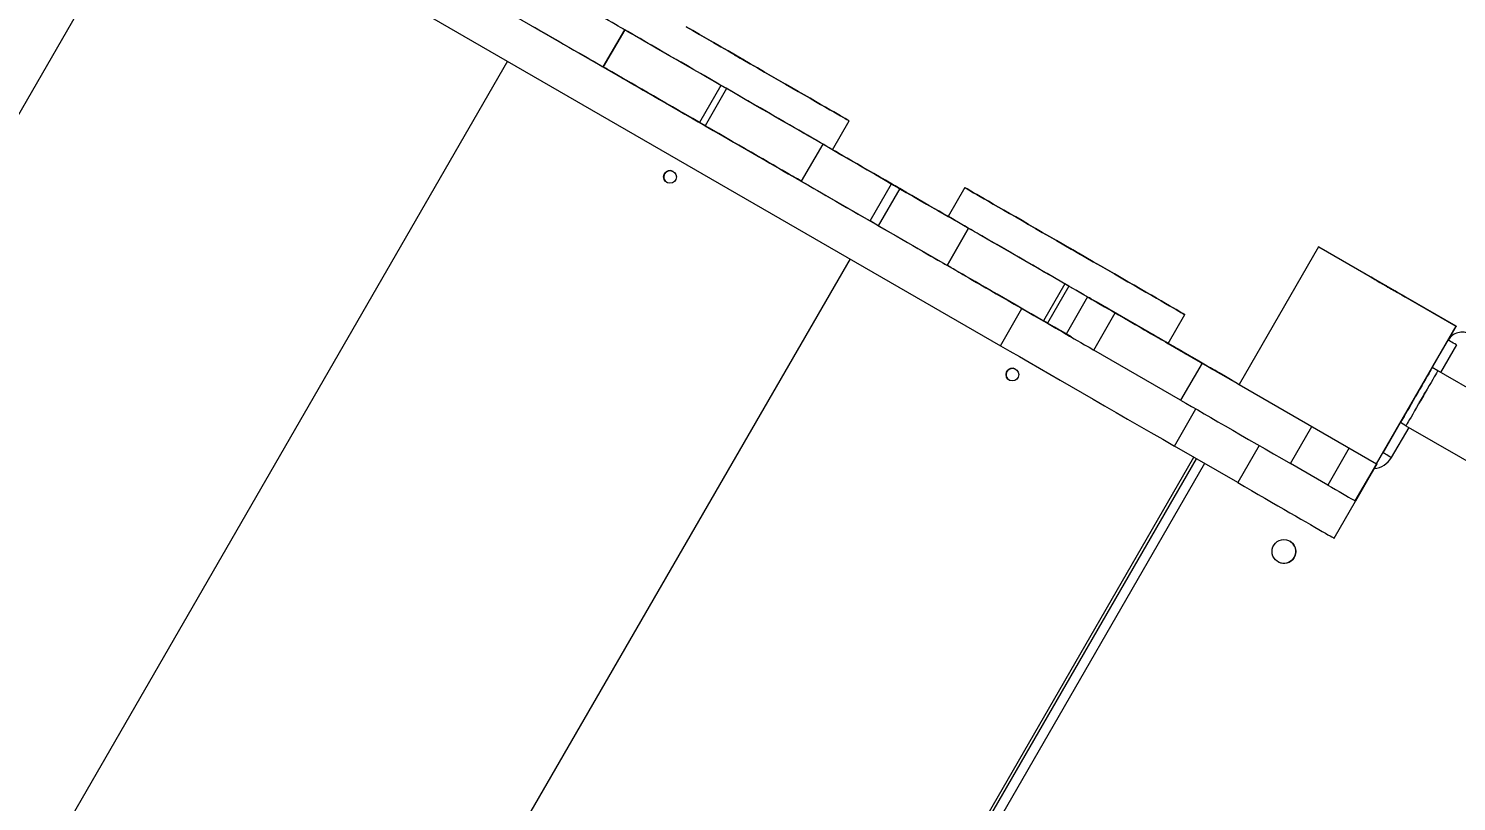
# Model space of a CAD drawing. Header units: millimetres. Extents: x -6431 to 4834, y -6422 to 4807.
# Drawn here: x -862 to 37, y 2329 to 2816 of the extents above; entities that cross this region are included whole.
import ezdxf

# ---------------------------------------------------------------- set-up
doc = ezdxf.new("R2010")
doc.units = ezdxf.units.MM
doc.layers.add('DIKOM_ОБЪЕКТ', color=7, linetype='Continuous')
doc.layers.add('DIKOM_РАЗМЕР_ОБЪЕКТА', color=7, linetype='Continuous')
doc.styles.add('style1', font='arial.ttf', dxfattribs={"width": 0.8})
doc.dimstyles.new('1-50', dxfattribs={"dimtxt": 300, "dimasz": 200, "dimexe": 100, "dimexo": 0, "dimgap": 100, "dimtad": 0, "dimdec": 0, "dimtxsty": 'style1', "dimcen": 0, "dimclrd": 7, "dimclre": 7, "dimadec": 1, "dimazin": 2, "dimtfac": 1, "dimtdec": 0, "dimtmove": 1, "dimatfit": 3, "dimfxl": 0, "dimlwd": 25, "dimlwe": 18, "dimarcsym": 0})

# ---------------------------------------------------------------- blocks, each defined once
blk = doc.blocks.new('*D14')
at = {"layer": 'Defpoints', "color": 0, "transparency": 16777216}
for p in [(-4591.6, 3116.88), (-1009.02, 3116.88), (-855.67, -3383.04)]:
    blk.add_point(p, dxfattribs=at)
at = {"layer": 'DIKOM_РАЗМЕР_ОБЪЕКТА', "color": 7, "lineweight": 18, "transparency": 16777216}
for p, q in [((-1009.02, 3116.88), (-4691.6, 3116.88)), ((-855.67, -3383.04), (-4691.6, -3383.04))]:
    blk.add_line(p, q, dxfattribs=at)
at = {"layer": 'DIKOM_РАЗМЕР_ОБЪЕКТА', "color": 7, "lineweight": 25, "transparency": 16777216}
for p, q in [((-4591.6, 2916.88), (-4591.6, 1246.23)), ((-4591.6, -3183.04), (-4591.6, 329.02))]:
    blk.add_line(p, q, dxfattribs=at)
at = {"layer": 'DIKOM_РАЗМЕР_ОБЪЕКТА', "color": 7, "transparency": 16777216}
for points in [[(-4624.93, 2916.88), (-4558.27, 2916.88), (-4591.6, 3116.88)], [(-4624.93, -3183.04), (-4558.27, -3183.04), (-4591.6, -3383.04)]]:
    blk.add_solid(points, dxfattribs=at)
at = {"layer": 'DIKOM_РАЗМЕР_ОБЪЕКТА', "color": 0, "transparency": 16777216, "insert": (-4591.6, 787.62), "char_height": 300, "attachment_point": 5, "rotation": 90, "style": 'style1'}
blk.add_mtext('6500', dxfattribs=at)

msp = doc.modelspace()

# ---------------------------------------------------------------- linework, layer by layer
at = {"layer": 'DIKOM_ОБЪЕКТ', "color": 7, "linetype": 'Continuous', "lineweight": 15}
for p, q in [((-236.72, 2639.82), (-841.21, 2988.82)), ((-854.71, 2965.44), (-250.22, 2616.43)), ((-777.09, 2920.62), (-1073.09, 2407.94)), ((-500.35, 2792.03), (-486.85, 2815.41)), ((-486.85, 2815.41), (-500.35, 2792.03)), ((-486.85, 2815.41), (-486.85, 2815.41)), ((-560.6, 2795.63), (-856.6, 2282.94)), ((-500.35, 2792.03), (-500.35, 2792.03)), ((-493.42, 2788.02), (-493.43, 2788.03)), ((-493.42, 2788.02), (-493.42, 2788.02)), ((-426.23, 2780.41), (-439.73, 2757.02)), ((-422.76, 2778.41), (-426.23, 2780.41)), ((-422.76, 2778.41), (-436.26, 2755.02)), ((-436.26, 2755.02), (-439.73, 2757.02)), ((-436.28, 2755.03), (-431.09, 2752.03)), ((-356.07, 2739.9), (-345.57, 2758.09)), ((-362.16, 2743.42), (-375.66, 2720.03)), ((-362.16, 2743.42), (-362.15, 2743.41)), ((-356.07, 2739.9), (-355.44, 2739.54)), ((-356.06, 2739.9), (-356.07, 2739.9)), ((-356.06, 2739.9), (-356.07, 2739.9)), ((-356.06, 2739.9), (-356.06, 2739.9)), ((-350.87, 2736.9), (-350.87, 2736.9)), ((-332.36, 2695.03), (-318.86, 2718.42)), ((-313.67, 2715.42), (-318.86, 2718.42)), ((-272.65, 2715.99), (-283.15, 2697.8)), ((-313.67, 2715.42), (-327.17, 2692.03)), ((-284.19, 2698.4), (-284.2, 2698.4)), ((-327.17, 2692.03), (-332.36, 2695.03)), ((-283.86, 2667.03), (-270.36, 2690.42)), ((-270.36, 2690.42), (-283.86, 2667.03)), ((-270.36, 2690.42), (-270.36, 2690.42)), ((-344.97, 2671.14), (-640.97, 2158.45)), ((-49.94, 2678.63), (-99.94, 2592.02)), ((36.66, 2628.63), (-49.94, 2678.63)), ((-49.94, 2678.63), (-49.83, 2678.56)), ((36.77, 2628.56), (-49.83, 2678.56)), ((-283.86, 2667.03), (-283.86, 2667.03)), ((-277.8, 2663.53), (-277.8, 2663.53)), ((-277.79, 2663.53), (-277.79, 2663.53)), ((-209.74, 2655.41), (-223.24, 2632.03)), ((-207.14, 2653.91), (-220.64, 2630.53)), ((-207.14, 2653.91), (-209.74, 2655.41)), ((-195.43, 2647.16), (-208.93, 2623.77)), ((-250.22, 2616.43), (-236.72, 2639.82)), ((-191.46, 2613.69), (-177.96, 2637.07)), ((-123.32, 2605.52), (-177.96, 2637.07)), ((-144.59, 2617.8), (-134.09, 2635.99)), ((-220.64, 2630.53), (-223.24, 2632.03)), ((-220.65, 2630.54), (-215.45, 2627.54)), ((-13.34, 2542.02), (36.66, 2628.63)), ((32.37, 2620.94), (36.77, 2628.56)), ((36.66, 2628.63), (36.77, 2628.56)), ((-146.52, 2618.92), (-146.52, 2618.92)), ((-146.52, 2618.92), (-146.52, 2618.92)), ((-144.59, 2617.8), (-142.17, 2616.4)), ((-144.59, 2617.8), (-125.71, 2606.9)), ((-140.43, 2615.4), (-144.59, 2617.8)), ((21.71, 2602.62), (31.71, 2619.94)), ((36.91, 2616.94), (26.9, 2599.62)), ((-136.82, 2582.14), (-191.46, 2613.69)), ((-140.44, 2615.4), (-142.17, 2616.4)), ((-140.43, 2615.4), (-140.44, 2615.4)), ((-135.24, 2612.4), (-135.24, 2612.4)), ((-123.32, 2605.52), (-136.82, 2582.14)), ((-124.01, 2605.92), (-99.94, 2592.02)), ((306.58, 2438.15), (21.66, 2602.64)), ((25.13, 2600.64), (21.66, 2602.64)), ((21.67, 2602.64), (21.66, 2602.64)), ((25.13, 2600.64), (21.67, 2602.64)), ((25.13, 2600.64), (25.13, 2600.64)), ((-99.94, 2592.02), (-13.34, 2542.02)), ((-140.65, 2553.17), (-127.15, 2576.55)), ((-67.69, 2542.23), (-54.19, 2565.61)), ((-9.29, 2548.92), (1.71, 2567.98)), ((6.9, 2564.98), (-4.1, 2545.92)), ((5.13, 2566), (1.66, 2568)), ((5.13, 2566), (299.23, 2396.2)), ((5.13, 2566), (5.13, 2566)), ((-424.46, 2033.45), (-128.46, 2546.14)), ((-424.46, 2033.45), (-128.46, 2546.14)), ((-422.89, 2032.54), (-126.89, 2545.23)), ((-100.8, 2530.16), (-140.65, 2553.17)), ((-87.3, 2553.54), (-100.8, 2530.16)), ((-30.65, 2552.02), (-44.15, 2528.64)), ((-121.7, 2542.23), (-417.7, 2029.54)), ((-44.15, 2528.64), (-67.69, 2542.23)), ((-26.83, 2518.64), (-13.33, 2542.02)), ((-13.31, 2542), (-26.81, 2518.62)), ((-26.65, 2518.53), (-13.15, 2541.92)), ((-13.14, 2541.91), (-26.64, 2518.53)), ((-13.34, 2542.02), (-13.29, 2542)), ((-13.31, 2542), (-13.33, 2542.02)), ((-13.15, 2541.92), (-13.3, 2542)), ((-13.29, 2542), (-13.14, 2541.91)), ((-13.14, 2541.91), (-13.15, 2541.92)), ((-40.17, 2495.16), (-26.67, 2518.54)), ((-40.15, 2495.15), (-26.65, 2518.53)), ((-26.67, 2518.54), (-26.82, 2518.63)), ((-26.65, 2518.53), (-26.67, 2518.54)), ((-26.64, 2518.53), (-26.65, 2518.53)), ((-40.17, 2495.16), (-40.15, 2495.15)), ((-75.33, 2480.24), (-75.33, 2480.24))]:
    msp.add_line(p, q, dxfattribs=at)
at = {"layer": 'DIKOM_ОБЪЕКТ', "color": 7, "linetype": 'Continuous', "lineweight": 15, "flags": 128}
for points in [[(-486.85, 2815.41), (-487.02, 2815.5), (-487.51, 2815.79), (-488.33, 2816.26), (-489.47, 2816.92), (-490.91, 2817.75), (-492.66, 2818.76), (-494.69, 2819.93), (-496.99, 2821.26), (-499.54, 2822.73), (-502.33, 2824.34), (-505.32, 2826.07), (-508.51, 2827.91), (-511.86, 2829.84), (-515.35, 2831.86), (-518.95, 2833.94), (-522.64, 2836.07), (-526.39, 2838.23), (-530.16, 2840.41)], [(-543.66, 2817.03), (-539.89, 2814.85), (-536.14, 2812.69), (-532.45, 2810.56), (-528.85, 2808.48), (-525.36, 2806.46), (-522.01, 2804.53), (-518.82, 2802.69), (-515.83, 2800.96), (-513.04, 2799.35), (-510.49, 2797.88), (-508.19, 2796.55), (-506.16, 2795.38), (-504.41, 2794.37), (-502.97, 2793.53), (-501.83, 2792.88), (-501.01, 2792.41), (-500.52, 2792.12), (-500.35, 2792.03)], [(-356.07, 2739.9), (-356.07, 2739.9), (-356.23, 2739.99), (-356.69, 2740.26), (-357.46, 2740.7), (-358.54, 2741.32), (-359.91, 2742.12), (-361.57, 2743.08), (-363.52, 2744.2), (-365.75, 2745.49), (-368.24, 2746.93), (-370.99, 2748.51), (-373.98, 2750.24), (-377.2, 2752.1), (-380.63, 2754.08), (-384.26, 2756.18), (-388.08, 2758.38), (-392.06, 2760.68), (-396.2, 2763.07), (-400.46, 2765.53), (-404.83, 2768.05), (-409.3, 2770.63), (-413.84, 2773.25), (-418.43, 2775.9), (-423.05, 2778.57), (-427.68, 2781.24), (-432.3, 2783.91), (-436.88, 2786.56), (-441.42, 2789.18), (-445.89, 2791.76), (-450.26, 2794.28), (-454.52, 2796.74), (-458.66, 2799.13), (-462.64, 2801.43), (-466.46, 2803.63), (-470.09, 2805.73), (-473.52, 2807.71), (-476.74, 2809.57), (-479.73, 2811.3), (-482.48, 2812.88), (-484.97, 2814.32), (-487.19, 2815.6), (-489.14, 2816.73)], [(-426.23, 2780.41), (-430.55, 2782.9), (-434.86, 2785.39), (-439.11, 2787.85), (-443.31, 2790.27), (-447.41, 2792.64), (-451.41, 2794.94), (-455.28, 2797.18), (-459, 2799.33), (-462.56, 2801.38), (-465.93, 2803.33), (-469.1, 2805.15), (-472.04, 2806.86), (-474.76, 2808.43), (-477.23, 2809.85), (-479.44, 2811.13), (-481.37, 2812.24), (-483.03, 2813.2), (-484.4, 2813.99), (-485.47, 2814.61), (-486.24, 2815.05), (-486.7, 2815.32), (-486.85, 2815.41)], [(-448.15, 2817.31), (-444.01, 2814.92), (-439.75, 2812.46), (-435.38, 2809.94), (-430.91, 2807.36), (-426.37, 2804.74), (-421.79, 2802.09), (-417.17, 2799.42), (-412.54, 2796.75), (-407.92, 2794.08), (-403.33, 2791.43), (-398.79, 2788.81), (-394.32, 2786.23), (-389.95, 2783.71), (-385.69, 2781.25), (-381.56, 2778.86), (-377.57, 2776.56), (-373.76, 2774.36), (-370.12, 2772.26), (-366.69, 2770.28), (-363.47, 2768.42), (-360.48, 2766.69), (-357.73, 2765.11), (-355.24, 2763.67), (-353.02, 2762.39), (-351.07, 2761.26), (-349.41, 2760.3), (-348.03, 2759.51), (-346.96, 2758.89), (-346.19, 2758.45), (-345.73, 2758.18), (-345.57, 2758.09), (-345.73, 2758.18), (-346.19, 2758.45), (-346.96, 2758.89), (-348.04, 2759.51), (-349.41, 2760.3), (-351.07, 2761.26), (-353.02, 2762.39), (-355.25, 2763.67), (-357.74, 2765.11), (-360.49, 2766.7), (-363.48, 2768.42), (-366.7, 2770.28), (-370.13, 2772.27), (-373.76, 2774.36), (-377.58, 2776.57), (-381.56, 2778.87), (-385.7, 2781.25), (-389.96, 2783.71), (-394.33, 2786.24), (-398.8, 2788.82), (-403.34, 2791.44), (-407.93, 2794.09), (-412.55, 2796.75), (-417.18, 2799.43), (-421.8, 2802.1), (-426.38, 2804.74), (-430.92, 2807.36), (-435.39, 2809.94), (-439.76, 2812.47), (-444.02, 2814.93), (-448.16, 2817.31)], [(-418.32, 2800.09), (-418.17, 2800), (-417.72, 2799.74), (-417.02, 2799.34), (-416.12, 2798.82), (-415.11, 2798.24), (-414.08, 2797.64), (-413.12, 2797.09), (-412.32, 2796.62), (-411.73, 2796.29), (-411.43, 2796.11), (-411.43, 2796.11), (-411.73, 2796.29), (-412.32, 2796.62), (-413.12, 2797.09), (-414.09, 2797.64), (-415.12, 2798.24), (-416.12, 2798.82), (-417.02, 2799.34), (-417.72, 2799.74), (-418.17, 2800), (-418.32, 2800.09)], [(-439.73, 2757.02), (-444.05, 2759.52), (-448.36, 2762), (-452.61, 2764.46), (-456.81, 2766.88), (-460.91, 2769.25), (-464.91, 2771.56), (-468.78, 2773.8), (-472.5, 2775.95), (-476.06, 2778), (-479.43, 2779.94), (-482.6, 2781.77), (-485.54, 2783.47), (-488.26, 2785.04), (-490.73, 2786.47), (-492.94, 2787.74), (-494.87, 2788.86), (-496.53, 2789.82), (-497.9, 2790.61), (-498.97, 2791.22), (-499.74, 2791.67), (-500.2, 2791.94), (-500.35, 2792.03)], [(-493.43, 2788.03), (-493.28, 2787.94), (-492.8, 2787.66), (-492, 2787.2), (-490.9, 2786.56), (-489.49, 2785.75), (-487.78, 2784.76), (-485.78, 2783.61), (-483.51, 2782.3), (-480.97, 2780.83), (-478.18, 2779.22), (-475.16, 2777.48), (-471.92, 2775.61), (-468.48, 2773.62), (-464.86, 2771.53), (-461.08, 2769.35), (-457.16, 2767.09), (-453.13, 2764.76), (-449, 2762.38), (-444.8, 2759.95), (-440.55, 2757.5), (-436.28, 2755.03)], [(-362.15, 2743.41), (-362.3, 2743.5), (-362.76, 2743.76), (-363.53, 2744.21), (-364.6, 2744.82), (-365.97, 2745.61), (-367.62, 2746.57), (-369.56, 2747.69), (-371.77, 2748.96), (-374.24, 2750.39), (-376.95, 2751.95), (-379.9, 2753.66), (-383.07, 2755.49), (-386.44, 2757.43), (-389.99, 2759.48), (-393.71, 2761.63), (-397.58, 2763.87), (-401.58, 2766.17), (-405.68, 2768.54), (-409.88, 2770.97), (-414.14, 2773.42), (-418.44, 2775.91), (-422.76, 2778.41)], [(-375.66, 2720.03), (-375.8, 2720.11), (-376.26, 2720.38), (-377.03, 2720.82), (-378.1, 2721.44), (-379.47, 2722.23), (-381.12, 2723.19), (-383.06, 2724.31), (-385.27, 2725.58), (-387.74, 2727), (-390.45, 2728.57), (-393.4, 2730.27), (-396.57, 2732.1), (-399.94, 2734.05), (-403.49, 2736.1), (-407.21, 2738.25), (-411.08, 2740.48), (-415.08, 2742.79), (-419.18, 2745.16), (-423.38, 2747.58), (-427.64, 2750.04), (-431.94, 2752.53), (-436.26, 2755.02)], [(-431.09, 2752.03), (-426.81, 2749.57), (-422.57, 2747.11), (-418.37, 2744.69), (-414.24, 2742.31), (-410.2, 2739.98), (-406.28, 2737.71), (-402.51, 2735.53), (-398.89, 2733.44), (-395.45, 2731.46), (-392.21, 2729.59), (-389.18, 2727.84), (-386.4, 2726.23), (-383.86, 2724.77), (-381.58, 2723.45), (-379.59, 2722.3), (-377.88, 2721.31), (-376.46, 2720.5), (-375.66, 2720.03)], [(-318.86, 2718.42), (-322.64, 2720.6), (-326.38, 2722.76), (-330.07, 2724.89), (-333.67, 2726.97), (-337.16, 2728.98), (-340.51, 2730.92), (-343.7, 2732.76), (-346.7, 2734.49), (-349.48, 2736.09), (-352.03, 2737.57), (-354.33, 2738.9), (-356.36, 2740.07), (-358.11, 2741.07), (-359.55, 2741.91), (-360.69, 2742.56), (-361.5, 2743.04), (-362, 2743.32), (-362.16, 2743.42)], [(-350.87, 2736.9), (-351, 2736.97), (-351.39, 2737.2), (-352.03, 2737.57), (-352.89, 2738.07), (-353.94, 2738.67), (-355.14, 2739.36), (-356.07, 2739.9)], [(-356.03, 2739.88), (-355.14, 2739.37), (-353.95, 2738.67), (-352.9, 2738.07), (-352.03, 2737.57), (-351.39, 2737.2), (-351, 2736.97), (-350.87, 2736.9)], [(-355.44, 2739.54), (-350.07, 2736.44), (-344.72, 2733.35), (-339.4, 2730.28), (-334.15, 2727.25), (-328.99, 2724.26), (-323.92, 2721.34), (-318.97, 2718.48), (-314.17, 2715.71), (-309.52, 2713.03), (-305.06, 2710.45), (-300.78, 2707.98), (-296.72, 2705.63)], [(-375.66, 2720.03), (-375.5, 2719.94), (-375, 2719.65), (-374.19, 2719.18), (-373.05, 2718.53), (-371.61, 2717.69), (-369.86, 2716.68), (-367.83, 2715.51), (-365.53, 2714.19), (-362.98, 2712.71), (-360.2, 2711.1), (-357.2, 2709.37), (-354.01, 2707.53), (-350.66, 2705.6), (-347.17, 2703.59), (-343.57, 2701.51), (-339.88, 2699.38), (-336.14, 2697.21), (-332.36, 2695.03)], [(-319.72, 2718.92), (-319.57, 2718.83), (-319.12, 2718.57), (-318.42, 2718.16), (-317.53, 2717.65), (-316.52, 2717.06), (-315.49, 2716.47), (-314.53, 2715.92), (-313.72, 2715.45), (-313.14, 2715.11), (-312.84, 2714.94), (-312.84, 2714.94), (-313.14, 2715.11), (-313.72, 2715.45), (-314.53, 2715.92), (-315.49, 2716.47), (-316.52, 2717.06), (-317.53, 2717.65), (-318.42, 2718.16), (-319.12, 2718.57), (-319.57, 2718.83), (-319.72, 2718.92)], [(-315.79, 2716.64), (-315.64, 2716.56), (-315.19, 2716.3), (-314.49, 2715.89), (-313.59, 2715.38), (-312.59, 2714.79), (-311.56, 2714.2), (-310.6, 2713.64), (-309.79, 2713.18), (-309.21, 2712.84), (-308.9, 2712.67), (-308.9, 2712.67), (-309.21, 2712.84), (-309.79, 2713.18), (-310.6, 2713.64), (-311.56, 2714.2), (-312.59, 2714.79), (-313.59, 2715.38), (-314.49, 2715.89), (-315.19, 2716.3), (-315.64, 2716.56), (-315.79, 2716.64)], [(-272.65, 2715.99), (-272.49, 2715.9), (-272.03, 2715.63), (-271.26, 2715.18), (-270.19, 2714.56), (-268.81, 2713.77), (-267.15, 2712.81), (-265.2, 2711.68), (-262.98, 2710.4), (-260.48, 2708.96), (-257.74, 2707.38), (-254.75, 2705.65), (-251.53, 2703.79), (-248.09, 2701.81), (-244.46, 2699.71), (-240.64, 2697.51), (-236.66, 2695.21), (-232.53, 2692.82), (-228.26, 2690.36), (-223.89, 2687.83), (-219.42, 2685.26), (-214.89, 2682.64), (-210.3, 2679.99), (-205.68, 2677.32), (-201.05, 2674.65), (-196.43, 2671.98), (-191.84, 2669.33), (-187.3, 2666.71), (-182.84, 2664.13), (-178.46, 2661.61), (-174.2, 2659.15), (-170.07, 2656.76), (-166.08, 2654.46), (-162.27, 2652.26), (-158.63, 2650.16), (-155.2, 2648.18), (-151.98, 2646.32), (-148.99, 2644.59), (-146.25, 2643.01), (-143.75, 2641.57), (-141.53, 2640.28), (-139.58, 2639.16), (-137.92, 2638.2), (-136.55, 2637.41), (-135.47, 2636.79), (-134.7, 2636.34), (-134.24, 2636.07), (-134.09, 2635.99), (-134.24, 2636.07), (-134.7, 2636.34), (-135.47, 2636.79), (-136.55, 2637.41), (-137.92, 2638.2), (-139.58, 2639.16), (-141.53, 2640.29), (-143.76, 2641.57), (-146.25, 2643.01), (-149, 2644.6), (-151.99, 2646.32), (-155.21, 2648.18), (-158.64, 2650.16), (-162.27, 2652.26), (-166.09, 2654.46), (-170.08, 2656.76), (-174.21, 2659.15), (-178.47, 2661.61), (-182.85, 2664.14), (-187.31, 2666.72), (-191.85, 2669.33), (-196.44, 2671.98), (-201.06, 2674.65), (-205.69, 2677.32), (-210.31, 2679.99), (-214.9, 2682.64), (-219.43, 2685.26), (-223.9, 2687.84), (-228.27, 2690.36), (-232.54, 2692.83), (-236.67, 2695.21), (-240.65, 2697.51), (-244.47, 2699.71), (-248.1, 2701.81), (-251.54, 2703.79), (-254.75, 2705.65), (-257.74, 2707.38), (-260.49, 2708.96), (-262.98, 2710.4), (-265.21, 2711.69), (-267.15, 2712.81), (-268.82, 2713.77), (-270.19, 2714.56), (-271.26, 2715.18), (-272.03, 2715.63), (-272.5, 2715.9), (-272.65, 2715.99)], [(-270.36, 2690.42), (-270.53, 2690.51), (-271.02, 2690.8), (-271.84, 2691.27), (-272.97, 2691.92), (-274.42, 2692.76), (-276.16, 2693.77), (-278.19, 2694.94), (-280.49, 2696.27), (-283.05, 2697.74), (-285.83, 2699.35), (-288.83, 2701.08), (-292.02, 2702.92), (-295.37, 2704.85), (-298.86, 2706.87), (-302.46, 2708.95), (-306.15, 2711.08), (-309.89, 2713.24), (-313.67, 2715.42)], [(-296.72, 2705.63), (-289.78, 2701.63), (-283.15, 2697.8)], [(-284.2, 2698.4), (-284.06, 2698.33), (-283.67, 2698.1), (-283.15, 2697.8)], [(-283.15, 2697.8), (-283.67, 2698.1), (-284.06, 2698.33), (-284.19, 2698.4)], [(-144.59, 2617.8), (-144.59, 2617.8), (-144.74, 2617.89), (-145.2, 2618.16), (-145.97, 2618.6), (-147.05, 2619.22), (-148.42, 2620.01), (-150.08, 2620.97), (-152.03, 2622.1), (-154.26, 2623.38), (-156.75, 2624.82), (-159.5, 2626.41), (-162.49, 2628.13), (-165.71, 2629.99), (-169.14, 2631.98), (-172.77, 2634.07), (-176.59, 2636.28), (-180.58, 2638.58), (-184.71, 2640.96), (-188.97, 2643.43), (-193.35, 2645.95), (-197.81, 2648.53), (-202.35, 2651.15), (-206.94, 2653.8), (-211.56, 2656.46), (-216.19, 2659.14), (-220.81, 2661.81), (-225.4, 2664.45), (-229.93, 2667.07), (-234.4, 2669.65), (-238.77, 2672.18), (-243.04, 2674.64), (-247.17, 2677.02), (-251.15, 2679.32), (-254.97, 2681.53), (-258.6, 2683.63), (-262.04, 2685.61), (-265.25, 2687.47), (-268.24, 2689.19), (-270.99, 2690.78), (-273.48, 2692.22), (-275.71, 2693.5), (-277.65, 2694.63), (-279.32, 2695.59), (-280.69, 2696.38), (-281.76, 2697), (-282.53, 2697.44), (-283, 2697.71), (-283.15, 2697.8), (-283.15, 2697.8)], [(-327.17, 2692.03), (-323.39, 2689.86), (-319.65, 2687.69), (-315.96, 2685.56), (-312.36, 2683.48), (-308.87, 2681.47), (-305.52, 2679.53), (-302.33, 2677.69), (-299.33, 2675.96), (-296.55, 2674.36), (-293.99, 2672.88), (-291.69, 2671.56), (-289.66, 2670.38), (-287.92, 2669.38), (-286.47, 2668.54), (-285.34, 2667.89), (-284.52, 2667.41), (-284.03, 2667.13), (-283.86, 2667.03)], [(-209.74, 2655.41), (-214.06, 2657.91), (-218.36, 2660.39), (-222.62, 2662.85), (-226.81, 2665.27), (-230.92, 2667.64), (-234.92, 2669.95), (-238.79, 2672.19), (-242.51, 2674.34), (-246.07, 2676.39), (-249.44, 2678.33), (-252.6, 2680.16), (-255.55, 2681.86), (-258.27, 2683.43), (-260.74, 2684.86), (-262.94, 2686.13), (-264.88, 2687.25), (-266.54, 2688.21), (-267.9, 2689), (-268.98, 2689.61), (-269.74, 2690.06), (-270.21, 2690.33), (-270.36, 2690.42)], [(-206.83, 2677.99), (-206.68, 2677.9), (-206.23, 2677.64), (-205.53, 2677.23), (-204.63, 2676.72), (-203.63, 2676.13), (-202.6, 2675.54), (-201.64, 2674.99), (-200.83, 2674.52), (-200.25, 2674.18), (-199.94, 2674.01), (-199.94, 2674.01), (-200.25, 2674.18), (-200.83, 2674.52), (-201.64, 2674.99), (-202.6, 2675.54), (-203.63, 2676.13), (-204.63, 2676.72), (-205.53, 2677.23), (-206.23, 2677.64), (-206.68, 2677.9), (-206.83, 2677.99)], [(-223.24, 2632.03), (-227.56, 2634.53), (-231.86, 2637.01), (-236.12, 2639.47), (-240.31, 2641.89), (-244.42, 2644.26), (-248.42, 2646.57), (-252.29, 2648.8), (-256.01, 2650.95), (-259.57, 2653.01), (-262.94, 2654.95), (-266.1, 2656.78), (-269.05, 2658.48), (-271.77, 2660.05), (-274.24, 2661.48), (-276.44, 2662.75), (-278.38, 2663.87), (-280.04, 2664.82), (-281.4, 2665.61), (-282.48, 2666.23), (-283.24, 2666.68), (-283.71, 2666.94), (-283.86, 2667.03)], [(-277.8, 2663.53), (-277.64, 2663.44), (-277.16, 2663.17), (-276.37, 2662.71), (-275.26, 2662.07), (-273.85, 2661.25), (-272.14, 2660.27), (-270.15, 2659.11), (-267.87, 2657.8), (-265.34, 2656.34), (-262.55, 2654.73), (-259.53, 2652.98), (-256.29, 2651.11), (-252.85, 2649.13), (-249.23, 2647.04), (-245.45, 2644.85), (-241.53, 2642.59), (-237.5, 2640.26), (-233.37, 2637.88), (-229.17, 2635.46), (-224.92, 2633), (-220.65, 2630.54)], [(-146.52, 2618.92), (-146.67, 2619), (-147.14, 2619.27), (-147.9, 2619.71), (-148.97, 2620.33), (-150.34, 2621.12), (-152, 2622.08), (-153.93, 2623.2), (-156.14, 2624.47), (-158.61, 2625.89), (-161.32, 2627.46), (-164.27, 2629.16), (-167.44, 2630.99), (-170.81, 2632.94), (-174.36, 2634.99), (-178.08, 2637.14), (-181.95, 2639.37), (-185.95, 2641.68), (-190.06, 2644.05), (-194.25, 2646.47), (-198.51, 2648.93), (-202.81, 2651.42), (-207.14, 2653.91)], [(-18.28, 2660.35), (-18.12, 2660.25), (-17.65, 2659.98), (-16.87, 2659.53), (-15.82, 2658.92), (-14.51, 2658.17), (-12.98, 2657.29), (-11.29, 2656.31), (-9.46, 2655.25), (-7.56, 2654.15), (-5.62, 2653.04), (-3.72, 2651.94), (-1.89, 2650.89), (-0.2, 2649.91), (1.33, 2649.03), (2.64, 2648.27), (3.69, 2647.66), (4.47, 2647.21), (4.94, 2646.94), (5.1, 2646.85), (4.94, 2646.94), (4.47, 2647.21), (3.69, 2647.66), (2.64, 2648.27), (1.33, 2649.02), (-0.19, 2649.9), (-1.89, 2650.89), (-3.72, 2651.94), (-5.62, 2653.04), (-7.55, 2654.15), (-9.46, 2655.25), (-11.28, 2656.31), (-12.98, 2657.29), (-14.51, 2658.17), (-15.81, 2658.92), (-16.87, 2659.53), (-17.65, 2659.98), (-18.12, 2660.25), (-18.28, 2660.35)], [(-10.86, 2656.07), (-10.7, 2655.97), (-10.23, 2655.7), (-9.49, 2655.27), (-8.52, 2654.72), (-7.41, 2654.07), (-6.24, 2653.4), (-5.08, 2652.73), (-4.04, 2652.12), (-3.17, 2651.63), (-2.56, 2651.27), (-2.24, 2651.09), (-2.24, 2651.09), (-2.56, 2651.27), (-3.17, 2651.63), (-4.04, 2652.12), (-5.08, 2652.73), (-6.24, 2653.39), (-7.41, 2654.07), (-8.52, 2654.72), (-9.49, 2655.27), (-10.23, 2655.7), (-10.7, 2655.97), (-10.86, 2656.07)], [(-177.96, 2637.07), (-180.98, 2638.81), (-183.73, 2640.4), (-186.21, 2641.83), (-188.41, 2643.1), (-190.32, 2644.2), (-191.94, 2645.14), (-193.25, 2645.89), (-194.26, 2646.48), (-194.96, 2646.88), (-195.35, 2647.11), (-195.42, 2647.15), (-195.18, 2647.01), (-194.63, 2646.69), (-193.77, 2646.19), (-192.6, 2645.52), (-191.13, 2644.67), (-189.36, 2643.65)], [(-189.36, 2643.65), (-184.62, 2640.91), (-180.17, 2638.34), (-176.01, 2635.94), (-172.15, 2633.71), (-168.58, 2631.65), (-165.31, 2629.77), (-162.35, 2628.05), (-159.68, 2626.51), (-157.31, 2625.15), (-155.25, 2623.95), (-153.49, 2622.94), (-152.04, 2622.1)], [(-205.2, 2621.62), (-205.73, 2621.92), (-212.26, 2625.69), (-218.64, 2629.38), (-224.85, 2632.96), (-230.88, 2636.44), (-236.72, 2639.82)], [(-208.93, 2623.77), (-212.01, 2625.55), (-216.31, 2628.03), (-220.64, 2630.53)], [(-215.45, 2627.54), (-211.18, 2625.07), (-208.93, 2623.77)], [(-160.26, 2626.85), (-160.11, 2626.76), (-159.66, 2626.5), (-158.96, 2626.1), (-158.07, 2625.58), (-157.06, 2625), (-156.03, 2624.41), (-155.07, 2623.85), (-154.26, 2623.38), (-153.68, 2623.05), (-153.38, 2622.87), (-153.38, 2622.87), (-153.68, 2623.05), (-154.26, 2623.38), (-155.07, 2623.85), (-156.03, 2624.41), (-157.06, 2625), (-158.07, 2625.58), (-158.96, 2626.1), (-159.66, 2626.5), (-160.11, 2626.76), (-160.26, 2626.85)], [(-208.93, 2623.77), (-208.85, 2623.72), (-208.46, 2623.5), (-207.76, 2623.09), (-206.75, 2622.51), (-205.44, 2621.75), (-203.82, 2620.82), (-201.91, 2619.72), (-199.71, 2618.45), (-197.23, 2617.01), (-194.48, 2615.43), (-191.46, 2613.69)], [(-152.04, 2622.1), (-151.73, 2621.92), (-151.13, 2621.58), (-150.25, 2621.07), (-149.14, 2620.43), (-147.82, 2619.67), (-146.35, 2618.82), (-144.78, 2617.91), (-143.15, 2616.97), (-141.54, 2616.04), (-139.99, 2615.15), (-138.57, 2614.32)], [(-124.01, 2605.92), (-126.72, 2607.49), (-129.4, 2609.03), (-131.99, 2610.53), (-134.47, 2611.96), (-136.8, 2613.3), (-138.94, 2614.54), (-140.86, 2615.65), (-142.54, 2616.62), (-143.95, 2617.43), (-145.06, 2618.07), (-145.87, 2618.54), (-146.36, 2618.82), (-146.52, 2618.92)], [(36.91, 2616.94), (35.89, 2617.52), (34.92, 2618.09), (34.02, 2618.6), (33.23, 2619.06), (32.58, 2619.43), (32.1, 2619.71), (31.81, 2619.88), (31.71, 2619.94)], [(-250.22, 2616.43), (-244.38, 2613.06), (-238.35, 2609.58), (-232.14, 2605.99), (-225.76, 2602.31), (-219.23, 2598.54), (-212.55, 2594.68), (-205.74, 2590.75), (-198.81, 2586.75), (-191.78, 2582.69), (-184.65, 2578.58), (-177.44, 2574.41), (-170.16, 2570.21), (-162.83, 2565.98), (-155.46, 2561.72), (-148.06, 2557.45), (-140.65, 2553.17)], [(-142.17, 2616.4), (-140.82, 2615.62), (-139.52, 2614.87), (-138.32, 2614.18), (-137.27, 2613.57), (-136.41, 2613.08), (-135.77, 2612.71), (-135.37, 2612.48), (-135.24, 2612.4)], [(-135.24, 2612.4), (-135.37, 2612.48), (-135.77, 2612.71), (-136.41, 2613.08), (-137.27, 2613.57), (-138.32, 2614.18), (-139.51, 2614.87), (-140.81, 2615.62), (-142.17, 2616.4)], [(-138.57, 2614.32), (-136.93, 2613.38), (-135.22, 2612.39), (-133.45, 2611.37), (-131.62, 2610.31), (-129.76, 2609.24), (-127.86, 2608.14), (-125.94, 2607.03), (-124.01, 2605.92)], [(-128.48, 2608.5), (-128.33, 2608.41), (-127.88, 2608.16), (-127.18, 2607.75), (-126.29, 2607.23), (-125.28, 2606.65), (-124.25, 2606.06), (-123.29, 2605.5), (-122.48, 2605.04), (-121.9, 2604.7), (-121.6, 2604.53), (-121.6, 2604.52), (-121.9, 2604.7), (-122.48, 2605.04), (-123.29, 2605.5), (-124.25, 2606.06), (-125.28, 2606.65), (-126.29, 2607.23), (-127.18, 2607.75), (-127.88, 2608.15), (-128.33, 2608.41), (-128.48, 2608.5)], [(-125.71, 2606.9), (-122.8, 2605.22), (-119.92, 2603.56), (-117.12, 2601.94), (-114.43, 2600.39), (-111.88, 2598.92), (-109.51, 2597.55), (-107.33, 2596.29), (-105.39, 2595.17), (-103.71, 2594.2), (-102.3, 2593.38), (-101.18, 2592.74), (-100.38, 2592.28), (-99.94, 2592.03)], [(-99.94, 2592.02), (-104.25, 2594.51), (-108.5, 2596.97), (-112.55, 2599.3), (-116.38, 2601.52), (-119.98, 2603.59), (-123.32, 2605.52)], [(-118.54, 2602.76), (-118.39, 2602.67), (-117.94, 2602.42), (-117.24, 2602.01), (-116.35, 2601.49), (-115.34, 2600.91), (-114.31, 2600.32), (-113.35, 2599.76), (-112.54, 2599.3), (-111.96, 2598.96), (-111.66, 2598.79), (-111.66, 2598.79), (-111.96, 2598.96), (-112.54, 2599.3), (-113.35, 2599.76), (-114.31, 2600.32), (-115.34, 2600.91), (-116.35, 2601.49), (-117.24, 2602.01), (-117.94, 2602.42), (-118.39, 2602.67), (-118.54, 2602.76)], [(21.66, 2602.64), (21.57, 2602.48), (21.29, 2602), (20.83, 2601.21), (20.21, 2600.12), (19.42, 2598.76), (18.49, 2597.15), (17.43, 2595.31), (16.26, 2593.29), (15.01, 2591.12), (13.7, 2588.85), (12.34, 2586.51), (10.98, 2584.14), (9.63, 2581.8), (8.31, 2579.52), (7.06, 2577.36), (5.89, 2575.34), (4.84, 2573.5), (3.9, 2571.89), (3.12, 2570.52), (2.49, 2569.44), (2.03, 2568.64), (1.76, 2568.16), (1.66, 2568)], [(25.13, 2600.64), (25.03, 2600.48), (24.76, 2600), (24.3, 2599.21), (23.67, 2598.12), (22.88, 2596.76), (21.95, 2595.15), (20.89, 2593.31), (19.73, 2591.29), (18.47, 2589.12), (17.16, 2586.85), (15.81, 2584.51), (14.44, 2582.14), (13.09, 2579.8), (11.78, 2577.52), (10.52, 2575.35), (9.36, 2573.34), (8.3, 2571.5), (7.37, 2569.89), (6.58, 2568.52), (5.95, 2567.44), (5.5, 2566.64), (5.22, 2566.16), (5.13, 2566)], [(-136.82, 2582.14), (-133.48, 2580.21), (-129.88, 2578.13), (-126.05, 2575.92), (-122, 2573.58), (-117.75, 2571.13), (-113.3, 2568.56), (-108.68, 2565.89), (-103.9, 2563.13), (-98.99, 2560.3), (-93.96, 2557.39), (-88.83, 2554.43), (-83.61, 2551.42), (-78.34, 2548.37), (-73.03, 2545.31), (-67.69, 2542.23)], [(17.38, 2587.22), (17.28, 2587.06), (17.02, 2586.6), (16.6, 2585.88), (16.06, 2584.94), (15.45, 2583.88), (14.81, 2582.77), (14.19, 2581.7), (13.65, 2580.77), (13.23, 2580.04), (12.97, 2579.58), (12.88, 2579.43), (12.97, 2579.58), (13.23, 2580.04), (13.65, 2580.77), (14.19, 2581.7), (14.81, 2582.77), (15.45, 2583.88), (16.06, 2584.94), (16.6, 2585.87), (17.02, 2586.6), (17.29, 2587.06), (17.38, 2587.22)], [(-4.1, 2545.92), (-5.11, 2546.51), (-6.08, 2547.07), (-6.98, 2547.59), (-7.77, 2548.05), (-8.42, 2548.42), (-8.9, 2548.7), (-9.19, 2548.87), (-9.29, 2548.92)], [(-100.8, 2530.16), (-96.47, 2527.67), (-92.17, 2525.18), (-87.91, 2522.72), (-83.72, 2520.3), (-79.61, 2517.93), (-75.61, 2515.62), (-71.74, 2513.39), (-68.02, 2511.24), (-64.47, 2509.19), (-61.1, 2507.24), (-57.93, 2505.41), (-54.98, 2503.71), (-52.26, 2502.14), (-49.8, 2500.72), (-47.59, 2499.44), (-45.65, 2498.32), (-43.99, 2497.37), (-42.63, 2496.58), (-41.56, 2495.96), (-40.79, 2495.52), (-40.32, 2495.25), (-40.17, 2495.16)], [(-44.15, 2528.64), (-41.69, 2527.21), (-39.27, 2525.82), (-36.96, 2524.48), (-34.79, 2523.23), (-32.81, 2522.09), (-31.06, 2521.08), (-29.58, 2520.22), (-28.4, 2519.54), (-27.53, 2519.04), (-27.01, 2518.74), (-26.83, 2518.64)], [(-26.81, 2518.62), (-26.81, 2518.62), (-26.65, 2518.53)]]:
    msp.add_lwpolyline(points, dxfattribs=at)
at = {"layer": 'DIKOM_ОБЪЕКТ', "color": 7, "linetype": 'Continuous', "lineweight": 15}
for centre, radius in [((-458.35, 2722.74), 4), ((-242.72, 2598.25), 4), ((-71.71, 2486.81), 7.5)]:
    msp.add_circle(centre, radius, dxfattribs=at)
for centre, radius, start, end in [((-458.34, 2722.74), 4, 61.18119, 241.18119), ((40.37, 2614.94), 10, 60, 150), ((-242.72, 2598.24), 4, 61.18119, 241.18119), ((-16.22, 2552.92), 14, 275.69968, 330), ((-71.71, 2486.81), 7.5, 330, 61.18119), ((-71.71, 2486.81), 7.5, 241.18119, 330)]:
    msp.add_arc(centre, radius, start, end, dxfattribs=at)

# ---------------------------------------------------------------- dimensions: what is measured, and where the dimension line sits
at = {"layer": 'DIKOM_РАЗМЕР_ОБЪЕКТА'}
dim = msp.add_linear_dim(base=(-4591.6, 3116.88), p1=(-855.67, -3383.04), p2=(-1009.02, 3116.88), angle=90, dimstyle='1-50', override={"dimscale": 1, "dimtix": 0, "dimtofl": 1, "dimtmove": 1, "dimatfit": 3}, dxfattribs=at)
dim.commit()
dim.dimension.update_dxf_attribs({"geometry": '*D14', "text_midpoint": (-4591.6, 787.62), "dimtype": 160})

doc.saveas('drawing.dxf')
